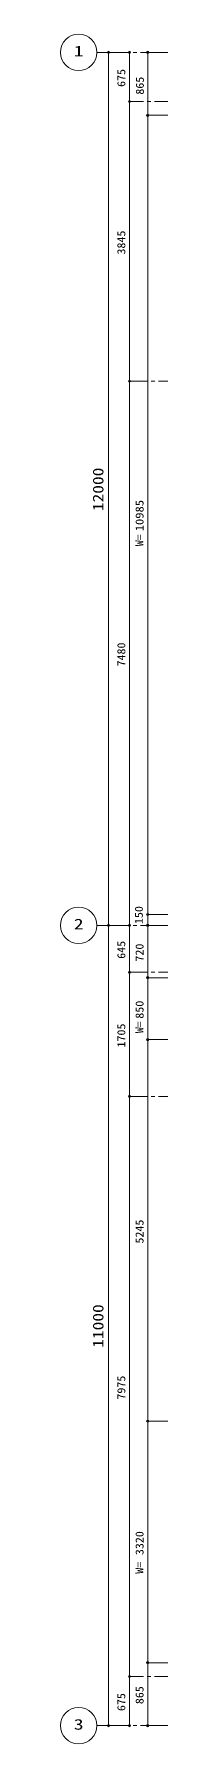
# Model space of a CAD drawing. Units: millimetres at full size, sheet at 1:50. Extents: x -48066 to 77311, y -302220 to 10476.
# Drawn here: x -21908 to -20517, y -15971 to 7529 of the extents above; entities that cross this region are included whole.
import ezdxf
from ezdxf.enums import TextEntityAlignment as Align

# ---------------------------------------------------------------- set-up
doc = ezdxf.new("R2010")
doc.units = ezdxf.units.MM
doc.header["$LTSCALE"] = 50
doc.header["$PDMODE"] = 32
doc.header["$PDSIZE"] = 30
doc.linetypes.add('CHAIN1', pattern=[8, 5, -1, 1, -1])
doc.linetypes.add('CHAIN2', pattern=[12, 9, -1, 1, -1])
for name, color, linetype, lineweight in [('0-0_通り芯', 4, 'Continuous', 18), ('0-1_壁芯', 4, 'Continuous', 18), ('0-C_文字', 4, 'Continuous', 18)]:
    doc.layers.add(name, color=color, linetype=linetype, lineweight=lineweight)
doc.styles.add('ＭＳ ゴシック', font='')
doc.styles.get('ＭＳ ゴシック').set_extended_font_data('MS Gothic')

msp = doc.modelspace()

# ---------------------------------------------------------------- linework, layer by layer
at = {"layer": '0-0_通り芯', "color": 6, "linetype": 'CHAIN2'}
for p, q in [((-21408.14, 7278.61), (26359.86, 7278.61)), ((-21408.14, -4721.39), (26359.86, -4721.39)), ((-21408.14, -15721.39), (26359.86, -15721.39))]:
    msp.add_line(p, q, dxfattribs=at)
at = {"layer": '0-0_通り芯'}
for p, q in [((-21247.32, -4721.39), (-21247.32, 7278.61)), ((-21247.32, -15721.39), (-21247.32, -4721.39))]:
    msp.add_line(p, q, dxfattribs=at)
for centre in [(-21658.14, 7278.61), (-21658.14, -4721.39), (-21658.14, -15721.39)]:
    msp.add_circle(centre, 250, dxfattribs=at)
for p in [(-21247.32, 7278.61), (-21247.32, -4721.39), (-21247.32, -15721.39)]:
    msp.add_point(p, dxfattribs=at)
at = {"layer": '0-1_壁芯'}
for p, q in [((-20958.06, 7278.61), (-20958.06, 6603.61)), ((-20958.06, 6603.61), (-20958.06, 2758.61)), ((-20958.06, 2758.61), (-20958.06, -4721.39)), ((-20958.06, -4721.39), (-20958.06, -5366.39)), ((-20958.06, -5366.39), (-20958.06, -7071.39)), ((-20958.06, -7071.39), (-20958.06, -15046.39)), ((-20958.06, -15046.39), (-20958.06, -15721.39))]:
    msp.add_line(p, q, dxfattribs=at)
at = {"layer": '0-1_壁芯', "linetype": 'CHAIN1'}
for p, q in [((-17563.8, 6603.61), (-20958.06, 6603.61)), ((-20958.06, 2758.61), (-11943.69, 2758.61)), ((-20958.06, -5366.39), (-11563.8, -5366.39)), ((-20958.06, -7071.39), (-11919.64, -7071.4)), ((-17563.8, -15046.39), (-20958.06, -15046.39))]:
    msp.add_line(p, q, dxfattribs=at)
at = {"layer": '0-1_壁芯'}
for p in [(-20958.06, 7278.61), (-20958.06, 6603.61), (-20958.06, 2758.61), (-20958.06, -4721.39), (-20958.06, -5366.39), (-20958.06, -7071.39), (-20958.06, -15046.39), (-20958.06, -15721.39)]:
    msp.add_point(p, dxfattribs=at)
at = {"layer": '0-C_文字'}
for p, q in [((-20706.66, 7278.61), (-20706.66, 6413.61)), ((-20706.66, 6413.61), (-20706.66, -4571.39)), ((-20706.66, 6413.61), (-20232.46, 6413.61)), ((-20706.66, -4571.39), (-20706.66, -4721.39)), ((-20706.66, -4571.39), (-20232.46, -4571.39)), ((-20706.66, -5441.39), (-20706.66, -4721.39)), ((-20706.66, -5441.39), (-20345.38, -5441.39)), ((-20706.66, -5441.39), (-20706.66, -6291.39)), ((-20706.66, -6291.39), (-20706.66, -11536.39)), ((-20706.66, -6291.39), (-20345.38, -6291.39)), ((-20706.66, -11536.39), (-20706.66, -14856.39)), ((-20706.66, -11536.39), (-20345.38, -11536.39)), ((-20706.66, -14856.39), (-20345.38, -14856.39)), ((-20706.66, -14856.39), (-20706.66, -15721.39))]:
    msp.add_line(p, q, dxfattribs=at)
for p in [(-20706.66, 7278.61), (-20706.66, 6413.61), (-20706.66, -4571.39), (-20706.66, -4721.39), (-20706.66, -5441.39), (-20706.66, -6291.39), (-20706.66, -11536.39), (-20706.66, -14856.39), (-20706.66, -15721.39)]:
    msp.add_point(p, dxfattribs=at)

# ---------------------------------------------------------------- texts
at = {"layer": '0-0_通り芯', "style": 'ＭＳ ゴシック', "width": 1.35}
for s, p in [('1', (-21724.39, 7178.61)), ('2', (-21724.39, -4821.39)), ('3', (-21724.39, -15821.39))]:
    msp.add_text(s, height=146.6, dxfattribs=at).set_placement(p, align=Align.BOTTOM_LEFT)
at = {"layer": '0-0_通り芯', "style": 'ＭＳ ゴシック', "width": 1.2}
for s, p in [('12000', (-21272.32, 972.36)), ('11000', (-21272.32, -10527.64))]:
    msp.add_text(s, height=146.6, rotation=90, dxfattribs=at).set_placement(p, align=Align.BOTTOM_LEFT)
at = {"layer": '0-1_壁芯', "style": 'ＭＳ ゴシック', "width": 1.1}
for s, p in [('675', (-20983.06, 6803.61)), ('3845', (-20983.06, 4499.86)), ('7480', (-20983.06, -1162.64)), ('645', (-20983.06, -5181.39)), ('1705', (-20983.06, -6400.14)), ('7975', (-20983.06, -11240.14)), ('675', (-20983.06, -15521.39))]:
    msp.add_text(s, height=110, rotation=90, dxfattribs=at).set_placement(p, align=Align.BOTTOM_LEFT)
at = {"layer": '0-C_文字', "style": 'ＭＳ ゴシック'}
for s, width, p in [('865', 1.1, (-20727.53, 6697.47)), ('10985', 1.15, (-20731.66, 696.11)), ('W=', 1.1, (-20733.26, 490.18)), ('150', 1.1, (-20741.59, -4703.15)), ('720', 1.1, (-20731.66, -5218.89)), ('850', 1.1, (-20731.66, -6003.89)), ('W=', 1.1, (-20733.26, -6203.15)), ('5245', 1.1, (-20731.66, -9095.14)), ('3320', 1.1, (-20731.66, -13377.64)), ('W=', 1.1, (-20733.26, -13633.58)), ('865', 1.1, (-20731.66, -15426.39))]:
    msp.add_text(s, height=110, rotation=90, dxfattribs=dict(at, width=width)).set_placement(p, align=Align.BOTTOM_LEFT)

doc.saveas('drawing.dxf')
